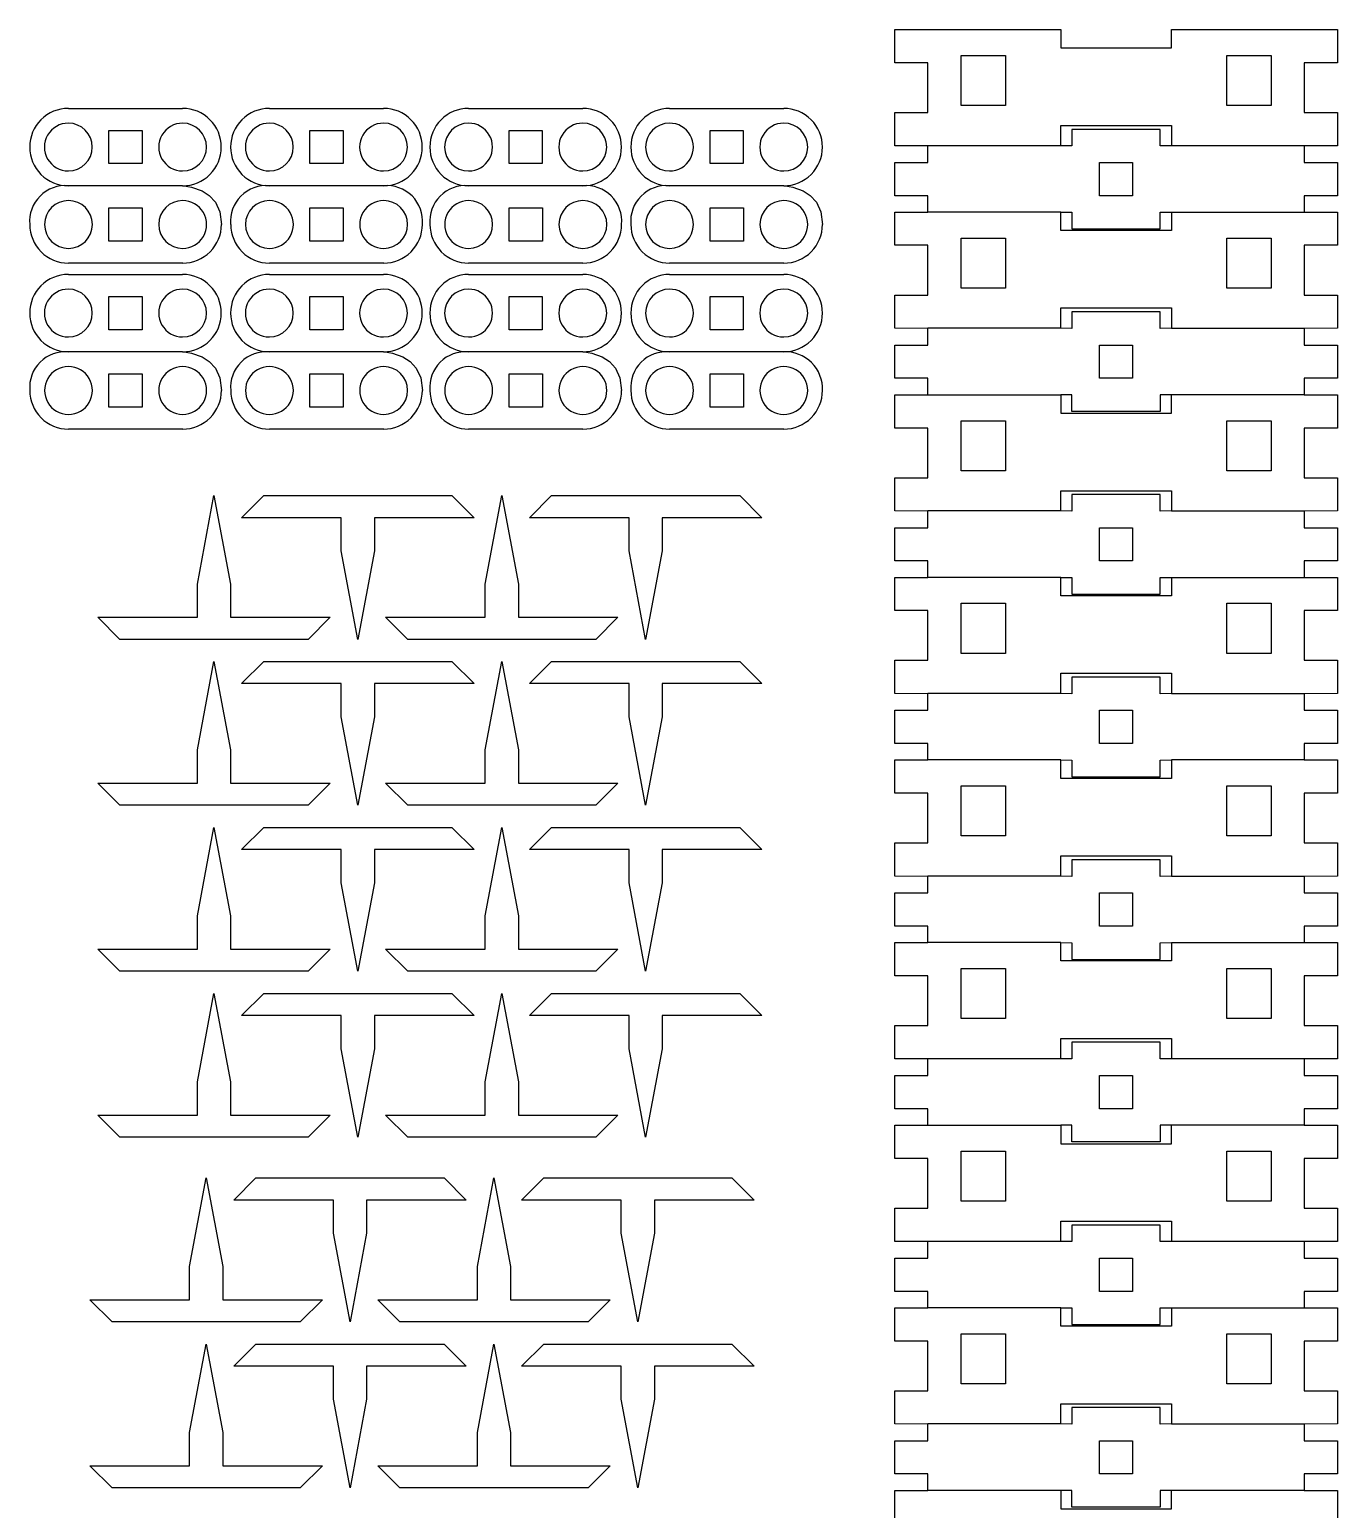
# Model space of a CAD drawing. Header units: millimetres. Extents: x -2305 to 1184, y -190 to 1638.
# Drawn here: x -1852.1 to -1674.9, y 32.1 to 232.6 of the extents above; entities that cross this region are included whole.
import ezdxf

# ---------------------------------------------------------------- set-up
doc = ezdxf.new("R2010")
doc.units = ezdxf.units.MM

msp = doc.modelspace()

# ---------------------------------------------------------------- linework, layer by layer
at = {"color": 7, "linetype": 'Continuous'}
for p, q in [((-1734.91, 228.11), (-1734.91, 232.61)), ((-1734.91, 232.61), (-1730.41, 232.61)), ((-1730.41, 232.61), (-1712.42, 232.61)), ((-1712.42, 232.61), (-1712.42, 230.12)), ((-1697.43, 230.12), (-1697.43, 232.61)), ((-1697.43, 232.61), (-1679.44, 232.61)), ((-1679.44, 232.61), (-1674.94, 232.61)), ((-1674.94, 232.61), (-1674.94, 228.11)), ((-1725.92, 229.1), (-1719.92, 229.1)), ((-1725.92, 222.32), (-1725.92, 229.1)), ((-1719.92, 229.1), (-1719.92, 222.32)), ((-1712.42, 230.12), (-1697.43, 230.12)), ((-1689.93, 229.1), (-1683.93, 229.1)), ((-1689.93, 222.32), (-1689.93, 229.1)), ((-1683.93, 229.1), (-1683.93, 222.32)), ((-1730.41, 228.11), (-1734.91, 228.11)), ((-1730.41, 221.37), (-1730.41, 228.11)), ((-1674.94, 228.11), (-1679.44, 228.11)), ((-1679.44, 228.11), (-1679.44, 221.37)), ((-1846.86, 221.93), (-1831.38, 221.93)), ((-1819.63, 221.93), (-1804.16, 221.93)), ((-1792.64, 221.93), (-1777.17, 221.93)), ((-1765.42, 221.93), (-1749.94, 221.93)), ((-1734.91, 216.87), (-1734.91, 221.37)), ((-1734.91, 221.37), (-1730.41, 221.37)), ((-1719.92, 222.32), (-1725.92, 222.32)), ((-1683.93, 222.32), (-1689.93, 222.32)), ((-1679.44, 221.37), (-1674.94, 221.37)), ((-1674.94, 221.37), (-1674.94, 216.87)), ((-1841.37, 218.94), (-1836.87, 218.94)), ((-1841.37, 214.44), (-1841.37, 218.94)), ((-1836.87, 218.94), (-1836.87, 214.44)), ((-1814.15, 218.94), (-1809.64, 218.94)), ((-1814.15, 214.44), (-1814.15, 218.94)), ((-1809.64, 218.94), (-1809.64, 214.44)), ((-1787.16, 218.94), (-1782.65, 218.94)), ((-1787.16, 214.44), (-1787.16, 218.94)), ((-1782.65, 218.94), (-1782.65, 214.44)), ((-1759.93, 218.94), (-1755.43, 218.94)), ((-1759.93, 214.44), (-1759.93, 218.94)), ((-1755.43, 218.94), (-1755.43, 214.44)), ((-1712.42, 216.87), (-1712.42, 219.62)), ((-1712.42, 219.62), (-1697.43, 219.62)), ((-1698.93, 219.09), (-1710.92, 219.09)), ((-1710.92, 219.09), (-1710.92, 216.84)), ((-1698.93, 216.84), (-1698.93, 219.09)), ((-1697.43, 219.62), (-1697.43, 216.87)), ((-1730.41, 216.84), (-1734.91, 216.87)), ((-1712.42, 216.87), (-1730.41, 216.87)), ((-1730.41, 214.59), (-1730.41, 216.84)), ((-1710.92, 216.84), (-1712.42, 216.87)), ((-1697.43, 216.87), (-1698.93, 216.84)), ((-1679.44, 216.84), (-1697.43, 216.84)), ((-1674.94, 216.87), (-1679.44, 216.84)), ((-1679.44, 216.84), (-1679.44, 214.59)), ((-1836.87, 214.44), (-1841.37, 214.44)), ((-1809.64, 214.44), (-1814.15, 214.44)), ((-1782.65, 214.44), (-1787.16, 214.44)), ((-1755.43, 214.44), (-1759.93, 214.44)), ((-1734.91, 210.09), (-1734.91, 214.59)), ((-1734.91, 214.59), (-1730.41, 214.59)), ((-1707.18, 214.59), (-1702.68, 214.59)), ((-1707.18, 210.09), (-1707.18, 214.59)), ((-1702.68, 214.59), (-1702.68, 210.09)), ((-1679.44, 214.59), (-1674.94, 214.59)), ((-1674.94, 214.59), (-1674.94, 210.09)), ((-1831.38, 211.44), (-1846.86, 211.44)), ((-1804.16, 211.44), (-1819.63, 211.44)), ((-1777.17, 211.44), (-1792.64, 211.44)), ((-1749.94, 211.44), (-1765.42, 211.44)), ((-1730.41, 210.09), (-1734.91, 210.09)), ((-1730.41, 207.87), (-1730.41, 210.09)), ((-1702.68, 210.09), (-1707.18, 210.09)), ((-1674.94, 210.09), (-1679.44, 210.09)), ((-1679.44, 210.09), (-1679.44, 207.87)), ((-1841.36, 208.46), (-1836.85, 208.46)), ((-1841.36, 203.95), (-1841.36, 208.46)), ((-1836.85, 208.46), (-1836.85, 203.95)), ((-1814.13, 208.46), (-1809.63, 208.46)), ((-1814.13, 203.95), (-1814.13, 208.46)), ((-1809.63, 208.46), (-1809.63, 203.95)), ((-1787.14, 208.46), (-1782.64, 208.46)), ((-1787.14, 203.95), (-1787.14, 208.46)), ((-1782.64, 208.46), (-1782.64, 203.95)), ((-1759.92, 208.46), (-1755.41, 208.46)), ((-1759.92, 203.95), (-1759.92, 208.46)), ((-1755.41, 208.46), (-1755.41, 203.95)), ((-1734.91, 203.37), (-1734.91, 207.87)), ((-1734.91, 207.87), (-1730.41, 207.87)), ((-1712.42, 207.87), (-1730.41, 207.87)), ((-1712.42, 205.38), (-1712.42, 207.87)), ((-1712.42, 207.87), (-1710.92, 207.85)), ((-1710.92, 207.85), (-1710.92, 205.6)), ((-1698.93, 207.85), (-1697.43, 207.87)), ((-1698.93, 205.6), (-1698.93, 207.85)), ((-1697.43, 207.87), (-1697.43, 205.38)), ((-1697.43, 207.87), (-1679.44, 207.87)), ((-1679.44, 207.87), (-1674.94, 207.87)), ((-1674.94, 207.87), (-1674.94, 203.37)), ((-1697.43, 205.38), (-1712.42, 205.38)), ((-1710.92, 205.6), (-1698.93, 205.6)), ((-1836.85, 203.95), (-1841.36, 203.95)), ((-1809.63, 203.95), (-1814.13, 203.95)), ((-1782.64, 203.95), (-1787.14, 203.95)), ((-1755.41, 203.95), (-1759.92, 203.95)), ((-1730.41, 203.37), (-1734.91, 203.37)), ((-1730.41, 196.63), (-1730.41, 203.37)), ((-1725.92, 204.36), (-1719.92, 204.36)), ((-1725.92, 197.58), (-1725.92, 204.36)), ((-1719.92, 204.36), (-1719.92, 197.58)), ((-1689.93, 204.36), (-1683.93, 204.36)), ((-1689.93, 197.58), (-1689.93, 204.36)), ((-1683.93, 204.36), (-1683.93, 197.58)), ((-1674.94, 203.37), (-1679.44, 203.37)), ((-1679.44, 203.37), (-1679.44, 196.63)), ((-1831.37, 200.96), (-1846.84, 200.96)), ((-1804.14, 200.96), (-1819.62, 200.96)), ((-1777.15, 200.96), (-1792.63, 200.96)), ((-1749.93, 200.96), (-1765.41, 200.96)), ((-1846.86, 199.43), (-1831.38, 199.43)), ((-1819.63, 199.43), (-1804.16, 199.43)), ((-1792.64, 199.43), (-1777.17, 199.43)), ((-1765.42, 199.43), (-1749.94, 199.43)), ((-1734.91, 192.13), (-1734.91, 196.63)), ((-1734.91, 196.63), (-1730.41, 196.63)), ((-1719.92, 197.58), (-1725.92, 197.58)), ((-1683.93, 197.58), (-1689.93, 197.58)), ((-1679.44, 196.63), (-1674.94, 196.63)), ((-1674.94, 196.63), (-1674.94, 192.13)), ((-1841.37, 196.44), (-1836.87, 196.44)), ((-1841.37, 191.94), (-1841.37, 196.44)), ((-1836.87, 196.44), (-1836.87, 191.94)), ((-1814.15, 196.44), (-1809.64, 196.44)), ((-1814.15, 191.94), (-1814.15, 196.44)), ((-1809.64, 196.44), (-1809.64, 191.94)), ((-1787.16, 196.44), (-1782.65, 196.44)), ((-1787.16, 191.94), (-1787.16, 196.44)), ((-1782.65, 196.44), (-1782.65, 191.94)), ((-1759.93, 196.44), (-1755.43, 196.44)), ((-1759.93, 191.94), (-1759.93, 196.44)), ((-1755.43, 196.44), (-1755.43, 191.94)), ((-1712.42, 192.13), (-1712.42, 194.88)), ((-1712.42, 194.88), (-1697.43, 194.88)), ((-1697.43, 194.88), (-1697.43, 192.13)), ((-1698.93, 194.35), (-1710.92, 194.35)), ((-1710.92, 194.35), (-1710.92, 192.1)), ((-1698.93, 192.1), (-1698.93, 194.35)), ((-1836.87, 191.94), (-1841.37, 191.94)), ((-1809.64, 191.94), (-1814.15, 191.94)), ((-1782.65, 191.94), (-1787.16, 191.94)), ((-1755.43, 191.94), (-1759.93, 191.94)), ((-1730.41, 192.1), (-1734.91, 192.13)), ((-1712.42, 192.13), (-1730.41, 192.13)), ((-1730.41, 189.85), (-1730.41, 192.1)), ((-1710.92, 192.1), (-1712.42, 192.13)), ((-1697.43, 192.13), (-1698.93, 192.1)), ((-1679.44, 192.1), (-1697.43, 192.1)), ((-1674.94, 192.13), (-1679.44, 192.1)), ((-1679.44, 192.1), (-1679.44, 189.85)), ((-1831.38, 188.94), (-1846.86, 188.94)), ((-1804.16, 188.94), (-1819.63, 188.94)), ((-1777.17, 188.94), (-1792.64, 188.94)), ((-1749.94, 188.94), (-1765.42, 188.94)), ((-1734.91, 185.35), (-1734.91, 189.85)), ((-1734.91, 189.85), (-1730.41, 189.85)), ((-1707.18, 189.85), (-1702.68, 189.85)), ((-1707.18, 185.35), (-1707.18, 189.85)), ((-1702.68, 189.85), (-1702.68, 185.35)), ((-1679.44, 189.85), (-1674.94, 189.85)), ((-1674.94, 189.85), (-1674.94, 185.35)), ((-1841.36, 185.96), (-1836.85, 185.96)), ((-1841.36, 181.45), (-1841.36, 185.96)), ((-1836.85, 185.96), (-1836.85, 181.45)), ((-1814.13, 185.96), (-1809.63, 185.96)), ((-1814.13, 181.45), (-1814.13, 185.96)), ((-1809.63, 185.96), (-1809.63, 181.45)), ((-1787.14, 185.96), (-1782.64, 185.96)), ((-1787.14, 181.45), (-1787.14, 185.96)), ((-1782.64, 185.96), (-1782.64, 181.45)), ((-1759.92, 185.96), (-1755.41, 185.96)), ((-1759.92, 181.45), (-1759.92, 185.96)), ((-1755.41, 185.96), (-1755.41, 181.45)), ((-1730.41, 185.35), (-1734.91, 185.35)), ((-1730.41, 183.11), (-1730.41, 185.35)), ((-1702.68, 185.35), (-1707.18, 185.35)), ((-1674.94, 185.35), (-1679.44, 185.35)), ((-1679.44, 185.35), (-1679.44, 183.11)), ((-1734.91, 178.61), (-1734.91, 183.11)), ((-1734.91, 183.11), (-1730.41, 183.11)), ((-1730.41, 183.11), (-1712.42, 183.11)), ((-1710.92, 183.1), (-1712.42, 183.11)), ((-1712.42, 183.11), (-1712.42, 180.61)), ((-1710.92, 180.85), (-1710.92, 183.1)), ((-1697.43, 183.11), (-1698.93, 183.1)), ((-1698.93, 183.1), (-1698.93, 180.85)), ((-1697.43, 180.61), (-1697.43, 183.11)), ((-1679.44, 183.11), (-1697.43, 183.11)), ((-1679.44, 183.11), (-1674.94, 183.11)), ((-1674.94, 183.11), (-1674.94, 178.61)), ((-1836.85, 181.45), (-1841.36, 181.45)), ((-1809.63, 181.45), (-1814.13, 181.45)), ((-1782.64, 181.45), (-1787.14, 181.45)), ((-1755.41, 181.45), (-1759.92, 181.45)), ((-1712.42, 180.61), (-1697.43, 180.61)), ((-1698.93, 180.85), (-1710.92, 180.85)), ((-1730.41, 178.61), (-1734.91, 178.61)), ((-1730.41, 171.87), (-1730.41, 178.61)), ((-1725.92, 179.6), (-1719.92, 179.6)), ((-1725.92, 172.81), (-1725.92, 179.6)), ((-1719.92, 179.6), (-1719.92, 172.81)), ((-1689.93, 179.6), (-1683.93, 179.6)), ((-1689.93, 172.81), (-1689.93, 179.6)), ((-1683.93, 179.6), (-1683.93, 172.81)), ((-1674.94, 178.61), (-1679.44, 178.61)), ((-1679.44, 178.61), (-1679.44, 171.87)), ((-1831.37, 178.46), (-1846.84, 178.46)), ((-1804.14, 178.46), (-1819.62, 178.46)), ((-1777.15, 178.46), (-1792.63, 178.46)), ((-1749.93, 178.46), (-1765.41, 178.46)), ((-1719.92, 172.81), (-1725.92, 172.81)), ((-1683.93, 172.81), (-1689.93, 172.81)), ((-1734.91, 167.37), (-1734.91, 171.87)), ((-1734.91, 171.87), (-1730.41, 171.87)), ((-1679.44, 171.87), (-1674.94, 171.87)), ((-1674.94, 171.87), (-1674.94, 167.37)), ((-1829.38, 157.46), (-1827.13, 169.46)), ((-1827.13, 169.46), (-1824.88, 157.46)), ((-1823.38, 166.46), (-1820.38, 169.46)), ((-1820.38, 169.46), (-1794.89, 169.46)), ((-1794.89, 169.46), (-1791.89, 166.46)), ((-1790.39, 157.46), (-1788.14, 169.46)), ((-1788.14, 169.46), (-1785.89, 157.46)), ((-1784.39, 166.46), (-1781.39, 169.46)), ((-1781.39, 169.46), (-1755.9, 169.46)), ((-1755.9, 169.46), (-1752.91, 166.46)), ((-1712.42, 167.37), (-1712.42, 170.12)), ((-1712.42, 170.12), (-1697.43, 170.12)), ((-1698.93, 169.59), (-1710.92, 169.59)), ((-1710.92, 169.59), (-1710.92, 167.34)), ((-1698.93, 167.34), (-1698.93, 169.59)), ((-1697.43, 170.12), (-1697.43, 167.37)), ((-1809.88, 166.46), (-1823.38, 166.46)), ((-1809.88, 161.96), (-1809.88, 166.46)), ((-1791.89, 166.46), (-1805.38, 166.46)), ((-1805.38, 166.46), (-1805.38, 161.96)), ((-1770.9, 166.46), (-1784.39, 166.46)), ((-1770.9, 161.96), (-1770.9, 166.46)), ((-1752.91, 166.46), (-1766.4, 166.46)), ((-1766.4, 166.46), (-1766.4, 161.96)), ((-1730.41, 167.34), (-1734.91, 167.37)), ((-1712.42, 167.37), (-1730.41, 167.37)), ((-1730.41, 165.09), (-1730.41, 167.34)), ((-1710.92, 167.34), (-1712.42, 167.37)), ((-1697.43, 167.37), (-1698.93, 167.34)), ((-1679.44, 167.34), (-1697.43, 167.34)), ((-1674.94, 167.37), (-1679.44, 167.34)), ((-1679.44, 167.34), (-1679.44, 165.09)), ((-1734.91, 160.59), (-1734.91, 165.09)), ((-1734.91, 165.09), (-1730.41, 165.09)), ((-1707.18, 165.09), (-1702.68, 165.09)), ((-1707.18, 160.59), (-1707.18, 165.09)), ((-1702.68, 165.09), (-1702.68, 160.59)), ((-1679.44, 165.09), (-1674.94, 165.09)), ((-1674.94, 165.09), (-1674.94, 160.59)), ((-1807.63, 149.97), (-1809.88, 161.96)), ((-1805.38, 161.96), (-1807.63, 149.97)), ((-1768.65, 149.97), (-1770.9, 161.96)), ((-1766.4, 161.96), (-1768.65, 149.97)), ((-1730.41, 160.59), (-1734.91, 160.59)), ((-1730.41, 158.37), (-1730.41, 160.59)), ((-1702.68, 160.59), (-1707.18, 160.59)), ((-1674.94, 160.59), (-1679.44, 160.59)), ((-1679.44, 160.59), (-1679.44, 158.37)), ((-1829.38, 152.97), (-1829.38, 157.46)), ((-1824.88, 157.46), (-1824.88, 152.97)), ((-1790.39, 152.97), (-1790.39, 157.46)), ((-1785.89, 157.46), (-1785.89, 152.97)), ((-1734.91, 153.87), (-1734.91, 158.37)), ((-1734.91, 158.37), (-1730.41, 158.37)), ((-1712.42, 158.37), (-1730.41, 158.37)), ((-1712.42, 155.88), (-1712.42, 158.37)), ((-1712.42, 158.37), (-1710.92, 158.34)), ((-1710.92, 158.34), (-1710.92, 156.1)), ((-1698.93, 158.34), (-1697.43, 158.37)), ((-1698.93, 156.1), (-1698.93, 158.34)), ((-1697.43, 158.37), (-1697.43, 155.88)), ((-1697.43, 158.37), (-1679.44, 158.37)), ((-1679.44, 158.37), (-1674.94, 158.37)), ((-1674.94, 158.37), (-1674.94, 153.87)), ((-1725.92, 154.86), (-1719.92, 154.86)), ((-1725.92, 148.07), (-1725.92, 154.86)), ((-1719.92, 154.86), (-1719.92, 148.07)), ((-1697.43, 155.88), (-1712.42, 155.88)), ((-1710.92, 156.1), (-1698.93, 156.1)), ((-1689.93, 154.86), (-1683.93, 154.86)), ((-1689.93, 148.07), (-1689.93, 154.86)), ((-1683.93, 154.86), (-1683.93, 148.07)), ((-1839.87, 149.97), (-1842.87, 152.97)), ((-1842.87, 152.97), (-1829.38, 152.97)), ((-1824.88, 152.97), (-1811.38, 152.97)), ((-1811.38, 152.97), (-1814.38, 149.97)), ((-1800.89, 149.97), (-1803.89, 152.97)), ((-1803.89, 152.97), (-1790.39, 152.97)), ((-1785.89, 152.97), (-1772.4, 152.97)), ((-1772.4, 152.97), (-1775.4, 149.97)), ((-1730.41, 153.87), (-1734.91, 153.87)), ((-1730.41, 147.13), (-1730.41, 153.87)), ((-1674.94, 153.87), (-1679.44, 153.87)), ((-1679.44, 153.87), (-1679.44, 147.13)), ((-1814.38, 149.97), (-1839.87, 149.97)), ((-1775.4, 149.97), (-1800.89, 149.97)), ((-1829.38, 134.98), (-1827.13, 146.97)), ((-1827.13, 146.97), (-1824.88, 134.98)), ((-1823.38, 143.97), (-1820.38, 146.97)), ((-1820.38, 146.97), (-1794.89, 146.97)), ((-1794.89, 146.97), (-1791.89, 143.97)), ((-1790.39, 134.98), (-1788.14, 146.97)), ((-1788.14, 146.97), (-1785.89, 134.98)), ((-1784.39, 143.97), (-1781.39, 146.97)), ((-1781.39, 146.97), (-1755.9, 146.97)), ((-1755.9, 146.97), (-1752.91, 143.97)), ((-1734.91, 142.63), (-1734.91, 147.13)), ((-1734.91, 147.13), (-1730.41, 147.13)), ((-1719.92, 148.07), (-1725.92, 148.07)), ((-1683.93, 148.07), (-1689.93, 148.07)), ((-1679.44, 147.13), (-1674.94, 147.13)), ((-1674.94, 147.13), (-1674.94, 142.63)), ((-1712.42, 142.63), (-1712.42, 145.38)), ((-1712.42, 145.38), (-1697.43, 145.38)), ((-1698.93, 144.85), (-1710.92, 144.85)), ((-1710.92, 144.85), (-1710.92, 142.6)), ((-1698.93, 142.6), (-1698.93, 144.85)), ((-1697.43, 145.38), (-1697.43, 142.63)), ((-1809.88, 143.97), (-1823.38, 143.97)), ((-1809.88, 139.48), (-1809.88, 143.97)), ((-1791.89, 143.97), (-1805.38, 143.97)), ((-1805.38, 143.97), (-1805.38, 139.48)), ((-1770.9, 143.97), (-1784.39, 143.97)), ((-1770.9, 139.48), (-1770.9, 143.97)), ((-1752.91, 143.97), (-1766.4, 143.97)), ((-1766.4, 143.97), (-1766.4, 139.48)), ((-1730.41, 142.6), (-1734.91, 142.63)), ((-1712.42, 142.63), (-1730.41, 142.63)), ((-1730.41, 140.35), (-1730.41, 142.6)), ((-1710.92, 142.6), (-1712.42, 142.63)), ((-1697.43, 142.63), (-1698.93, 142.6)), ((-1679.44, 142.6), (-1697.43, 142.6)), ((-1674.94, 142.63), (-1679.44, 142.6)), ((-1679.44, 142.6), (-1679.44, 140.35)), ((-1807.63, 127.48), (-1809.88, 139.48)), ((-1805.38, 139.48), (-1807.63, 127.48)), ((-1768.65, 127.48), (-1770.9, 139.48)), ((-1766.4, 139.48), (-1768.65, 127.48)), ((-1734.91, 135.85), (-1734.91, 140.35)), ((-1734.91, 140.35), (-1730.41, 140.35)), ((-1707.18, 140.35), (-1702.68, 140.35)), ((-1707.18, 135.85), (-1707.18, 140.35)), ((-1702.68, 140.35), (-1702.68, 135.85)), ((-1679.44, 140.35), (-1674.94, 140.35)), ((-1674.94, 140.35), (-1674.94, 135.85)), ((-1829.38, 130.48), (-1829.38, 134.98)), ((-1824.88, 134.98), (-1824.88, 130.48)), ((-1790.39, 130.48), (-1790.39, 134.98)), ((-1785.89, 134.98), (-1785.89, 130.48)), ((-1730.41, 135.85), (-1734.91, 135.85)), ((-1730.41, 133.62), (-1730.41, 135.85)), ((-1702.68, 135.85), (-1707.18, 135.85)), ((-1674.94, 135.85), (-1679.44, 135.85)), ((-1679.44, 135.85), (-1679.44, 133.62)), ((-1734.91, 129.12), (-1734.91, 133.62)), ((-1734.91, 133.62), (-1730.41, 133.62)), ((-1712.42, 133.62), (-1730.41, 133.62)), ((-1712.42, 131.13), (-1712.42, 133.62)), ((-1712.42, 133.62), (-1710.92, 133.6)), ((-1710.92, 133.6), (-1710.92, 131.35)), ((-1698.93, 133.6), (-1697.43, 133.62)), ((-1698.93, 131.35), (-1698.93, 133.6)), ((-1697.43, 133.62), (-1697.43, 131.13)), ((-1679.44, 133.62), (-1697.43, 133.62)), ((-1679.44, 133.62), (-1674.94, 133.62)), ((-1674.94, 133.62), (-1674.94, 129.12)), ((-1839.87, 127.48), (-1842.87, 130.48)), ((-1842.87, 130.48), (-1829.38, 130.48)), ((-1824.88, 130.48), (-1811.38, 130.48)), ((-1811.38, 130.48), (-1814.38, 127.48)), ((-1800.89, 127.48), (-1803.89, 130.48)), ((-1803.89, 130.48), (-1790.39, 130.48)), ((-1785.89, 130.48), (-1772.4, 130.48)), ((-1772.4, 130.48), (-1775.4, 127.48)), ((-1697.43, 131.13), (-1712.42, 131.13)), ((-1710.92, 131.35), (-1698.93, 131.35)), ((-1730.41, 129.12), (-1734.91, 129.12)), ((-1730.41, 122.38), (-1730.41, 129.12)), ((-1725.92, 130.11), (-1719.92, 130.11)), ((-1725.92, 123.33), (-1725.92, 130.11)), ((-1719.92, 130.11), (-1719.92, 123.33)), ((-1689.93, 130.11), (-1683.93, 130.11)), ((-1689.93, 123.33), (-1689.93, 130.11)), ((-1683.93, 130.11), (-1683.93, 123.33)), ((-1674.94, 129.12), (-1679.44, 129.12)), ((-1679.44, 129.12), (-1679.44, 122.38)), ((-1814.38, 127.48), (-1839.87, 127.48)), ((-1775.4, 127.48), (-1800.89, 127.48)), ((-1829.38, 112.48), (-1827.13, 124.48)), ((-1827.13, 124.48), (-1824.88, 112.48)), ((-1823.38, 121.48), (-1820.38, 124.48)), ((-1820.38, 124.48), (-1794.89, 124.48)), ((-1794.89, 124.48), (-1791.89, 121.48)), ((-1790.39, 112.48), (-1788.14, 124.48)), ((-1788.14, 124.48), (-1785.89, 112.48)), ((-1784.39, 121.48), (-1781.39, 124.48)), ((-1781.39, 124.48), (-1755.9, 124.48)), ((-1755.9, 124.48), (-1752.91, 121.48)), ((-1734.91, 117.88), (-1734.91, 122.38)), ((-1734.91, 122.38), (-1730.41, 122.38)), ((-1719.92, 123.33), (-1725.92, 123.33)), ((-1683.93, 123.33), (-1689.93, 123.33)), ((-1679.44, 122.38), (-1674.94, 122.38)), ((-1674.94, 122.38), (-1674.94, 117.88)), ((-1809.88, 121.48), (-1823.38, 121.48)), ((-1809.88, 116.98), (-1809.88, 121.48)), ((-1791.89, 121.48), (-1805.38, 121.48)), ((-1805.38, 121.48), (-1805.38, 116.98)), ((-1770.9, 121.48), (-1784.39, 121.48)), ((-1770.9, 116.98), (-1770.9, 121.48)), ((-1752.91, 121.48), (-1766.4, 121.48)), ((-1766.4, 121.48), (-1766.4, 116.98)), ((-1712.42, 117.88), (-1712.42, 120.63)), ((-1712.42, 120.63), (-1697.43, 120.63)), ((-1697.43, 120.63), (-1697.43, 117.88)), ((-1698.93, 120.1), (-1710.92, 120.1)), ((-1710.92, 120.1), (-1710.92, 117.85)), ((-1698.93, 117.85), (-1698.93, 120.1)), ((-1807.63, 104.99), (-1809.88, 116.98)), ((-1805.38, 116.98), (-1807.63, 104.99)), ((-1768.65, 104.99), (-1770.9, 116.98)), ((-1766.4, 116.98), (-1768.65, 104.99)), ((-1730.41, 117.85), (-1734.91, 117.88)), ((-1712.42, 117.88), (-1730.41, 117.88)), ((-1730.41, 115.6), (-1730.41, 117.85)), ((-1710.92, 117.85), (-1712.42, 117.88)), ((-1697.43, 117.88), (-1698.93, 117.85)), ((-1679.44, 117.85), (-1697.43, 117.85)), ((-1674.94, 117.88), (-1679.44, 117.85)), ((-1679.44, 117.85), (-1679.44, 115.6)), ((-1734.91, 111.1), (-1734.91, 115.6)), ((-1734.91, 115.6), (-1730.41, 115.6)), ((-1707.18, 115.6), (-1702.68, 115.6)), ((-1707.18, 111.1), (-1707.18, 115.6)), ((-1702.68, 115.6), (-1702.68, 111.1)), ((-1679.44, 115.6), (-1674.94, 115.6)), ((-1674.94, 115.6), (-1674.94, 111.1)), ((-1829.38, 107.98), (-1829.38, 112.48)), ((-1824.88, 112.48), (-1824.88, 107.98)), ((-1790.39, 107.98), (-1790.39, 112.48)), ((-1785.89, 112.48), (-1785.89, 107.98)), ((-1730.41, 111.1), (-1734.91, 111.1)), ((-1730.41, 108.87), (-1730.41, 111.1)), ((-1702.68, 111.1), (-1707.18, 111.1)), ((-1674.94, 111.1), (-1679.44, 111.1)), ((-1679.44, 111.1), (-1679.44, 108.87)), ((-1734.91, 104.37), (-1734.91, 108.87)), ((-1734.91, 108.87), (-1730.41, 108.87)), ((-1712.42, 108.87), (-1730.41, 108.87)), ((-1712.42, 106.38), (-1712.42, 108.87)), ((-1712.42, 108.87), (-1710.92, 108.85)), ((-1710.92, 108.85), (-1710.92, 106.6)), ((-1698.93, 108.85), (-1697.43, 108.87)), ((-1698.93, 106.6), (-1698.93, 108.85)), ((-1697.43, 108.87), (-1697.43, 106.38)), ((-1697.43, 108.87), (-1679.44, 108.87)), ((-1679.44, 108.87), (-1674.94, 108.87)), ((-1674.94, 108.87), (-1674.94, 104.37)), ((-1839.87, 104.99), (-1842.87, 107.98)), ((-1842.87, 107.98), (-1829.38, 107.98)), ((-1824.88, 107.98), (-1811.38, 107.98)), ((-1811.38, 107.98), (-1814.38, 104.99)), ((-1800.89, 104.99), (-1803.89, 107.98)), ((-1803.89, 107.98), (-1790.39, 107.98)), ((-1785.89, 107.98), (-1772.4, 107.98)), ((-1772.4, 107.98), (-1775.4, 104.99)), ((-1697.43, 106.38), (-1712.42, 106.38)), ((-1710.92, 106.6), (-1698.93, 106.6)), ((-1814.38, 104.99), (-1839.87, 104.99)), ((-1775.4, 104.99), (-1800.89, 104.99)), ((-1730.41, 104.37), (-1734.91, 104.37)), ((-1730.41, 97.63), (-1730.41, 104.37)), ((-1725.92, 105.36), (-1719.92, 105.36)), ((-1725.92, 98.58), (-1725.92, 105.36)), ((-1719.92, 105.36), (-1719.92, 98.58)), ((-1689.93, 105.36), (-1683.93, 105.36)), ((-1689.93, 98.58), (-1689.93, 105.36)), ((-1683.93, 105.36), (-1683.93, 98.58)), ((-1674.94, 104.37), (-1679.44, 104.37)), ((-1679.44, 104.37), (-1679.44, 97.63)), ((-1829.38, 89.99), (-1827.13, 101.99)), ((-1827.13, 101.99), (-1824.88, 89.99)), ((-1823.38, 98.99), (-1820.38, 101.99)), ((-1820.38, 101.99), (-1794.89, 101.99)), ((-1794.89, 101.99), (-1791.89, 98.99)), ((-1790.39, 89.99), (-1788.14, 101.99)), ((-1788.14, 101.99), (-1785.89, 89.99)), ((-1784.39, 98.99), (-1781.39, 101.99)), ((-1781.39, 101.99), (-1755.9, 101.99)), ((-1755.9, 101.99), (-1752.91, 98.99)), ((-1809.88, 98.99), (-1823.38, 98.99)), ((-1809.88, 94.49), (-1809.88, 98.99)), ((-1791.89, 98.99), (-1805.38, 98.99)), ((-1805.38, 98.99), (-1805.38, 94.49)), ((-1770.9, 98.99), (-1784.39, 98.99)), ((-1770.9, 94.49), (-1770.9, 98.99)), ((-1752.91, 98.99), (-1766.4, 98.99)), ((-1766.4, 98.99), (-1766.4, 94.49)), ((-1719.92, 98.58), (-1725.92, 98.58)), ((-1683.93, 98.58), (-1689.93, 98.58)), ((-1734.91, 93.14), (-1734.91, 97.63)), ((-1734.91, 97.63), (-1730.41, 97.63)), ((-1679.44, 97.63), (-1674.94, 97.63)), ((-1674.94, 97.63), (-1674.94, 93.14)), ((-1807.63, 82.5), (-1809.88, 94.49)), ((-1805.38, 94.49), (-1807.63, 82.5)), ((-1768.65, 82.5), (-1770.9, 94.49)), ((-1766.4, 94.49), (-1768.65, 82.5)), ((-1712.42, 93.14), (-1712.42, 95.89)), ((-1712.42, 95.89), (-1697.43, 95.89)), ((-1698.93, 95.36), (-1710.92, 95.36)), ((-1710.92, 95.36), (-1710.92, 93.11)), ((-1698.93, 93.11), (-1698.93, 95.36)), ((-1697.43, 95.89), (-1697.43, 93.14)), ((-1730.41, 93.11), (-1734.91, 93.14)), ((-1712.42, 93.14), (-1730.41, 93.14)), ((-1730.41, 90.86), (-1730.41, 93.11)), ((-1710.92, 93.11), (-1712.42, 93.14)), ((-1697.43, 93.14), (-1698.93, 93.11)), ((-1679.44, 93.11), (-1697.43, 93.11)), ((-1674.94, 93.14), (-1679.44, 93.11)), ((-1679.44, 93.11), (-1679.44, 90.86)), ((-1734.91, 86.36), (-1734.91, 90.86)), ((-1734.91, 90.86), (-1730.41, 90.86)), ((-1707.18, 90.86), (-1702.68, 90.86)), ((-1707.18, 86.36), (-1707.18, 90.86)), ((-1702.68, 90.86), (-1702.68, 86.36)), ((-1679.44, 90.86), (-1674.94, 90.86)), ((-1674.94, 90.86), (-1674.94, 86.36)), ((-1829.38, 85.49), (-1829.38, 89.99)), ((-1824.88, 89.99), (-1824.88, 85.49)), ((-1790.39, 85.49), (-1790.39, 89.99)), ((-1785.89, 89.99), (-1785.89, 85.49)), ((-1730.41, 86.36), (-1734.91, 86.36)), ((-1730.41, 84.11), (-1730.41, 86.36)), ((-1702.68, 86.36), (-1707.18, 86.36)), ((-1674.94, 86.36), (-1679.44, 86.36)), ((-1679.44, 86.36), (-1679.44, 84.11)), ((-1839.87, 82.5), (-1842.87, 85.49)), ((-1842.87, 85.49), (-1829.38, 85.49)), ((-1824.88, 85.49), (-1811.38, 85.49)), ((-1811.38, 85.49), (-1814.38, 82.5)), ((-1800.89, 82.5), (-1803.89, 85.49)), ((-1803.89, 85.49), (-1790.39, 85.49)), ((-1785.89, 85.49), (-1772.4, 85.49)), ((-1772.4, 85.49), (-1775.4, 82.5)), ((-1814.38, 82.5), (-1839.87, 82.5)), ((-1775.4, 82.5), (-1800.89, 82.5)), ((-1734.91, 79.62), (-1734.91, 84.11)), ((-1734.91, 84.11), (-1730.41, 84.11)), ((-1730.41, 84.11), (-1712.42, 84.11)), ((-1710.92, 84.11), (-1712.42, 84.11)), ((-1712.42, 84.11), (-1712.42, 81.62)), ((-1710.92, 81.86), (-1710.92, 84.11)), ((-1698.93, 84.11), (-1698.93, 81.86)), ((-1697.43, 84.11), (-1698.93, 84.11)), ((-1697.43, 81.62), (-1697.43, 84.11)), ((-1679.44, 84.11), (-1697.43, 84.11)), ((-1679.44, 84.11), (-1674.94, 84.11)), ((-1674.94, 84.11), (-1674.94, 79.62)), ((-1725.92, 80.6), (-1719.92, 80.6)), ((-1725.92, 73.82), (-1725.92, 80.6)), ((-1719.92, 80.6), (-1719.92, 73.82)), ((-1712.42, 81.62), (-1697.43, 81.62)), ((-1698.93, 81.86), (-1710.92, 81.86)), ((-1689.93, 80.6), (-1683.93, 80.6)), ((-1689.93, 73.82), (-1689.93, 80.6)), ((-1683.93, 80.6), (-1683.93, 73.82)), ((-1730.41, 79.62), (-1734.91, 79.62)), ((-1730.41, 72.87), (-1730.41, 79.62)), ((-1674.94, 79.62), (-1679.44, 79.62)), ((-1679.44, 79.62), (-1679.44, 72.87)), ((-1830.44, 64.97), (-1828.19, 76.97)), ((-1828.19, 76.97), (-1825.94, 64.97)), ((-1824.44, 73.97), (-1821.44, 76.97)), ((-1821.44, 76.97), (-1795.95, 76.97)), ((-1795.95, 76.97), (-1792.95, 73.97)), ((-1791.45, 64.97), (-1789.21, 76.97)), ((-1789.21, 76.97), (-1786.95, 64.97)), ((-1785.45, 73.97), (-1782.45, 76.97)), ((-1782.45, 76.97), (-1756.97, 76.97)), ((-1756.97, 76.97), (-1753.97, 73.97)), ((-1810.94, 73.97), (-1824.44, 73.97)), ((-1810.94, 69.47), (-1810.94, 73.97)), ((-1792.95, 73.97), (-1806.45, 73.97)), ((-1806.45, 73.97), (-1806.45, 69.47)), ((-1771.96, 73.97), (-1785.45, 73.97)), ((-1771.96, 69.47), (-1771.96, 73.97)), ((-1753.97, 73.97), (-1767.46, 73.97)), ((-1767.46, 73.97), (-1767.46, 69.47)), ((-1734.91, 68.38), (-1734.91, 72.87)), ((-1734.91, 72.87), (-1730.41, 72.87)), ((-1719.92, 73.82), (-1725.92, 73.82)), ((-1683.93, 73.82), (-1689.93, 73.82)), ((-1679.44, 72.87), (-1674.94, 72.87)), ((-1674.94, 72.87), (-1674.94, 68.38)), ((-1712.42, 68.38), (-1712.42, 71.13)), ((-1712.42, 71.13), (-1697.43, 71.13)), ((-1698.93, 70.59), (-1710.92, 70.59)), ((-1710.92, 70.59), (-1710.92, 68.34)), ((-1698.93, 68.34), (-1698.93, 70.59)), ((-1697.43, 71.13), (-1697.43, 68.38)), ((-1808.69, 57.47), (-1810.94, 69.47)), ((-1806.45, 69.47), (-1808.69, 57.47)), ((-1769.71, 57.47), (-1771.96, 69.47)), ((-1767.46, 69.47), (-1769.71, 57.47)), ((-1730.41, 68.34), (-1734.91, 68.38)), ((-1712.42, 68.38), (-1730.41, 68.38)), ((-1730.41, 66.1), (-1730.41, 68.34)), ((-1710.92, 68.34), (-1712.42, 68.38)), ((-1697.43, 68.38), (-1698.93, 68.34)), ((-1679.44, 68.34), (-1697.43, 68.34)), ((-1674.94, 68.38), (-1679.44, 68.34)), ((-1679.44, 68.34), (-1679.44, 66.1)), ((-1830.44, 60.47), (-1830.44, 64.97)), ((-1825.94, 64.97), (-1825.94, 60.47)), ((-1791.45, 60.47), (-1791.45, 64.97)), ((-1786.95, 64.97), (-1786.95, 60.47)), ((-1734.91, 61.6), (-1734.91, 66.1)), ((-1734.91, 66.1), (-1730.41, 66.1)), ((-1707.18, 66.1), (-1702.68, 66.1)), ((-1707.18, 61.6), (-1707.18, 66.1)), ((-1702.68, 66.1), (-1702.68, 61.6)), ((-1679.44, 66.1), (-1674.94, 66.1)), ((-1674.94, 66.1), (-1674.94, 61.6)), ((-1840.93, 57.47), (-1843.93, 60.47)), ((-1843.93, 60.47), (-1830.44, 60.47)), ((-1825.94, 60.47), (-1812.44, 60.47)), ((-1812.44, 60.47), (-1815.44, 57.47)), ((-1801.95, 57.47), (-1804.95, 60.47)), ((-1804.95, 60.47), (-1791.45, 60.47)), ((-1786.95, 60.47), (-1773.46, 60.47)), ((-1773.46, 60.47), (-1776.46, 57.47)), ((-1730.41, 61.6), (-1734.91, 61.6)), ((-1730.41, 59.37), (-1730.41, 61.6)), ((-1702.68, 61.6), (-1707.18, 61.6)), ((-1674.94, 61.6), (-1679.44, 61.6)), ((-1679.44, 61.6), (-1679.44, 59.37)), ((-1734.91, 54.87), (-1734.91, 59.37)), ((-1734.91, 59.37), (-1730.41, 59.37)), ((-1712.42, 59.37), (-1730.41, 59.37)), ((-1712.42, 56.88), (-1712.42, 59.37)), ((-1712.42, 59.37), (-1710.92, 59.35)), ((-1710.92, 59.35), (-1710.92, 57.1)), ((-1698.93, 59.35), (-1697.43, 59.37)), ((-1698.93, 57.1), (-1698.93, 59.35)), ((-1697.43, 59.37), (-1697.43, 56.88)), ((-1697.43, 59.37), (-1679.44, 59.37)), ((-1679.44, 59.37), (-1674.94, 59.37)), ((-1674.94, 59.37), (-1674.94, 54.87)), ((-1815.44, 57.47), (-1840.93, 57.47)), ((-1776.46, 57.47), (-1801.95, 57.47)), ((-1697.43, 56.88), (-1712.42, 56.88)), ((-1710.92, 57.1), (-1698.93, 57.1)), ((-1830.44, 42.48), (-1828.19, 54.47)), ((-1828.19, 54.47), (-1825.94, 42.48)), ((-1824.44, 51.48), (-1821.44, 54.47)), ((-1821.44, 54.47), (-1795.95, 54.47)), ((-1795.95, 54.47), (-1792.95, 51.48)), ((-1791.45, 42.48), (-1789.21, 54.47)), ((-1789.21, 54.47), (-1786.95, 42.48)), ((-1785.45, 51.48), (-1782.45, 54.47)), ((-1782.45, 54.47), (-1756.97, 54.47)), ((-1756.97, 54.47), (-1753.97, 51.48)), ((-1730.41, 54.87), (-1734.91, 54.87)), ((-1730.41, 48.13), (-1730.41, 54.87)), ((-1725.92, 55.86), (-1719.92, 55.86)), ((-1725.92, 49.08), (-1725.92, 55.86)), ((-1719.92, 55.86), (-1719.92, 49.08)), ((-1689.93, 55.86), (-1683.93, 55.86)), ((-1689.93, 49.08), (-1689.93, 55.86)), ((-1683.93, 55.86), (-1683.93, 49.08)), ((-1674.94, 54.87), (-1679.44, 54.87)), ((-1679.44, 54.87), (-1679.44, 48.13)), ((-1810.94, 51.48), (-1824.44, 51.48)), ((-1810.94, 46.98), (-1810.94, 51.48)), ((-1792.95, 51.48), (-1806.45, 51.48)), ((-1806.45, 51.48), (-1806.45, 46.98)), ((-1771.96, 51.48), (-1785.45, 51.48)), ((-1771.96, 46.98), (-1771.96, 51.48)), ((-1753.97, 51.48), (-1767.46, 51.48)), ((-1767.46, 51.48), (-1767.46, 46.98)), ((-1719.92, 49.08), (-1725.92, 49.08)), ((-1683.93, 49.08), (-1689.93, 49.08)), ((-1808.69, 34.99), (-1810.94, 46.98)), ((-1806.45, 46.98), (-1808.69, 34.99)), ((-1769.71, 34.99), (-1771.96, 46.98)), ((-1767.46, 46.98), (-1769.71, 34.99)), ((-1734.91, 43.63), (-1734.91, 48.13)), ((-1734.91, 48.13), (-1730.41, 48.13)), ((-1712.42, 43.63), (-1712.42, 46.38)), ((-1712.42, 46.38), (-1697.43, 46.38)), ((-1697.43, 46.38), (-1697.43, 43.63)), ((-1679.44, 48.13), (-1674.94, 48.13)), ((-1674.94, 48.13), (-1674.94, 43.63)), ((-1698.93, 45.85), (-1710.92, 45.85)), ((-1710.92, 45.85), (-1710.92, 43.6)), ((-1698.93, 43.6), (-1698.93, 45.85)), ((-1830.44, 37.98), (-1830.44, 42.48)), ((-1825.94, 42.48), (-1825.94, 37.98)), ((-1791.45, 37.98), (-1791.45, 42.48)), ((-1786.95, 42.48), (-1786.95, 37.98)), ((-1730.41, 43.6), (-1734.91, 43.63)), ((-1712.42, 43.63), (-1730.41, 43.63)), ((-1730.41, 41.36), (-1730.41, 43.6)), ((-1710.92, 43.6), (-1712.42, 43.63)), ((-1697.43, 43.63), (-1698.93, 43.6)), ((-1679.44, 43.6), (-1697.43, 43.6)), ((-1674.94, 43.63), (-1679.44, 43.6)), ((-1679.44, 43.6), (-1679.44, 41.36)), ((-1734.91, 36.86), (-1734.91, 41.36)), ((-1734.91, 41.36), (-1730.41, 41.36)), ((-1707.18, 41.36), (-1702.68, 41.36)), ((-1707.18, 36.86), (-1707.18, 41.36)), ((-1702.68, 41.36), (-1702.68, 36.86)), ((-1679.44, 41.36), (-1674.94, 41.36)), ((-1674.94, 41.36), (-1674.94, 36.86)), ((-1840.93, 34.99), (-1843.93, 37.98)), ((-1843.93, 37.98), (-1830.44, 37.98)), ((-1825.94, 37.98), (-1812.44, 37.98)), ((-1812.44, 37.98), (-1815.44, 34.99)), ((-1801.95, 34.99), (-1804.95, 37.98)), ((-1804.95, 37.98), (-1791.45, 37.98)), ((-1786.95, 37.98), (-1773.46, 37.98)), ((-1773.46, 37.98), (-1776.46, 34.99)), ((-1730.41, 36.86), (-1734.91, 36.86)), ((-1730.41, 34.61), (-1730.41, 36.86)), ((-1702.68, 36.86), (-1707.18, 36.86)), ((-1674.94, 36.86), (-1679.44, 36.86)), ((-1679.44, 36.86), (-1679.44, 34.61)), ((-1815.44, 34.99), (-1840.93, 34.99)), ((-1776.46, 34.99), (-1801.95, 34.99)), ((-1734.91, 30.11), (-1734.91, 34.61)), ((-1734.91, 34.61), (-1730.41, 34.61)), ((-1712.42, 34.61), (-1730.41, 34.61)), ((-1712.42, 34.61), (-1712.42, 32.12)), ((-1710.92, 34.61), (-1712.42, 34.61)), ((-1710.92, 32.36), (-1710.92, 34.61)), ((-1697.43, 34.61), (-1698.93, 34.61)), ((-1698.93, 34.61), (-1698.93, 32.36)), ((-1697.43, 32.12), (-1697.43, 34.61)), ((-1679.44, 34.61), (-1697.43, 34.61)), ((-1679.44, 34.61), (-1674.94, 34.61)), ((-1674.94, 34.61), (-1674.94, 30.11)), ((-1712.42, 32.12), (-1697.43, 32.12)), ((-1698.93, 32.36), (-1710.92, 32.36))]:
    msp.add_line(p, q, dxfattribs=at)
at = {"color": 7, "linetype": 'Continuous', "flags": 128}
for points in [[(-1831.38, 211.44), (-1831.38, 211.44), (-1831.38, 211.44), (-1831.38, 211.44), (-1831.38, 211.44), (-1831.38, 211.44), (-1831.36, 211.44), (-1831.15, 211.43), (-1830.16, 211.27), (-1828.75, 210.76), (-1827.79, 210.13), (-1826.94, 209.2), (-1826.35, 207.91), (-1826.12, 206.2)], [(-1749.94, 211.44), (-1749.94, 211.44), (-1749.94, 211.44), (-1749.94, 211.44), (-1749.94, 211.44), (-1749.94, 211.44), (-1749.93, 211.44), (-1749.72, 211.43), (-1748.72, 211.27), (-1747.31, 210.76), (-1746.35, 210.13), (-1745.51, 209.2), (-1744.91, 207.91), (-1744.68, 206.2)], [(-1831.38, 188.94), (-1831.38, 188.94), (-1831.38, 188.94), (-1831.38, 188.94), (-1831.38, 188.94), (-1831.38, 188.94), (-1831.36, 188.94), (-1831.15, 188.93), (-1830.16, 188.77), (-1828.75, 188.26), (-1827.79, 187.63), (-1826.94, 186.7), (-1826.35, 185.41), (-1826.12, 183.7)], [(-1804.16, 188.94), (-1804.16, 188.94), (-1804.16, 188.94), (-1804.16, 188.94), (-1804.16, 188.94), (-1804.15, 188.94), (-1804.14, 188.94), (-1803.93, 188.93), (-1802.94, 188.77), (-1801.53, 188.26), (-1800.56, 187.63), (-1799.72, 186.7), (-1799.12, 185.41), (-1798.9, 183.7)], [(-1777.17, 188.94), (-1777.17, 188.94), (-1777.17, 188.94), (-1777.17, 188.94), (-1777.17, 188.94), (-1777.16, 188.94), (-1777.15, 188.94), (-1776.94, 188.93), (-1775.95, 188.77), (-1774.54, 188.26), (-1773.57, 187.63), (-1772.73, 186.7), (-1772.13, 185.41), (-1771.91, 183.7)]]:
    msp.add_lwpolyline(points, dxfattribs=at)
at = {"color": 7, "linetype": 'Continuous'}
for centre, radius, start, end in [((-1846.86, 216.69), 5.24, 89.9559, 180.0501), ((-1831.38, 216.69), 5.24, 359.9563, 90.038), ((-1819.63, 216.69), 5.24, 89.9613, 180.0448), ((-1804.15, 216.69), 5.24, 359.9536, 90.0405), ((-1792.65, 216.69), 5.24, 89.9562, 180.0496), ((-1777.16, 216.69), 5.24, 359.959, 90.0352), ((-1765.42, 216.69), 5.24, 89.9563, 180.0493), ((-1749.94, 216.69), 5.24, 359.9536, 90.0408), ((-1846.86, 216.69), 3.24, 89.9934, 270.0073), ((-1846.86, 216.69), 3.24, 270.0078, 89.9915), ((-1831.38, 216.69), 3.24, 89.9994, 270.0009), ((-1831.38, 216.69), 3.24, 270.0017, 89.9979), ((-1819.63, 216.69), 3.24, 89.9994, 270.001), ((-1819.63, 216.69), 3.24, 270.0017, 89.9978), ((-1804.16, 216.69), 3.24, 89.9994, 270.0009), ((-1804.16, 216.69), 3.24, 270.0017, 89.998), ((-1792.64, 216.69), 3.24, 90.0017, 269.9984), ((-1792.64, 216.69), 3.24, 269.9994, 90.0005), ((-1777.17, 216.69), 3.24, 89.9934, 270.0069), ((-1777.17, 216.69), 3.24, 270.0078, 89.992), ((-1765.42, 216.69), 3.24, 90.0078, 269.9922), ((-1765.42, 216.69), 3.24, 269.9934, 90.0066), ((-1749.94, 216.69), 3.24, 89.9994, 270.0005), ((-1749.94, 216.69), 3.24, 270.0017, 89.9983), ((-1846.86, 216.68), 5.24, 179.9494, 270.051), ((-1831.38, 216.68), 5.24, 269.9577, 0.0423), ((-1819.63, 216.68), 5.24, 179.9521, 270.0484), ((-1804.15, 216.68), 5.24, 269.9497, 0.0501), ((-1792.65, 216.68), 5.24, 179.9494, 270.0508), ((-1777.16, 216.68), 5.24, 269.9604, 0.0396), ((-1765.42, 216.68), 5.24, 179.9494, 270.0507), ((-1749.94, 216.68), 5.24, 269.952, 0.048), ((-1847.28, 206.63), 4.83, 84.9182, 185.099), ((-1820.06, 206.63), 4.83, 84.9181, 185.0991), ((-1803.69, 206.65), 4.81, 354.6593, 95.5887), ((-1793.07, 206.63), 4.83, 84.9181, 185.0991), ((-1776.7, 206.65), 4.81, 354.6511, 95.5801), ((-1765.85, 206.63), 4.83, 84.9183, 185.0987), ((-1846.84, 206.2), 3.24, 90.0006, 269.9997), ((-1846.84, 206.2), 3.24, 270.0006, 89.9991), ((-1831.37, 206.2), 3.24, 90.0006, 269.9994), ((-1831.37, 206.2), 3.24, 269.9983, 90.0017), ((-1819.62, 206.2), 3.24, 90.0006, 269.9999), ((-1819.62, 206.2), 3.24, 269.9983, 90.0012), ((-1804.14, 206.2), 3.24, 89.9922, 270.0081), ((-1804.14, 206.2), 3.24, 270.0067, 89.993), ((-1792.63, 206.2), 3.24, 89.9983, 270.002), ((-1792.63, 206.2), 3.24, 270.0006, 89.9991), ((-1777.15, 206.2), 3.24, 90.0006, 269.9996), ((-1777.15, 206.2), 3.24, 270.0006, 89.9992), ((-1765.41, 206.2), 3.24, 90.0006, 269.9994), ((-1765.41, 206.2), 3.24, 270.0006, 89.9994), ((-1749.93, 206.2), 3.24, 90.0006, 269.9994), ((-1749.93, 206.2), 3.24, 269.9983, 90.0017), ((-1846.85, 206.2), 5.24, 179.9467, 270.0535), ((-1831.36, 206.2), 5.24, 269.947, 0.0417), ((-1819.62, 206.2), 5.24, 179.9494, 270.0509), ((-1804.14, 206.2), 5.24, 269.958, 0.0418), ((-1792.63, 206.2), 5.24, 179.9467, 270.0536), ((-1777.15, 206.2), 5.24, 269.9495, 0.0505), ((-1765.41, 206.2), 5.24, 179.9467, 270.0533), ((-1749.93, 206.2), 5.24, 269.9494, 0.0507), ((-1846.86, 194.19), 5.24, 89.9559, 180.0501), ((-1831.38, 194.19), 5.24, 359.9508, 90.0435), ((-1819.63, 194.19), 5.24, 89.9613, 180.0448), ((-1804.15, 194.19), 5.24, 359.9481, 90.046), ((-1792.65, 194.19), 5.24, 89.9562, 180.0496), ((-1777.16, 194.19), 5.24, 359.9535, 90.0407), ((-1765.42, 194.19), 5.24, 89.9563, 180.0493), ((-1749.94, 194.19), 5.24, 359.9481, 90.0462), ((-1846.86, 194.19), 3.24, 89.9934, 270.0073), ((-1846.86, 194.19), 3.24, 270.0078, 89.9915), ((-1831.38, 194.19), 3.24, 89.9994, 270.0009), ((-1831.38, 194.19), 3.24, 270.0017, 89.9979), ((-1819.63, 194.19), 3.24, 89.9994, 270.001), ((-1819.63, 194.19), 3.24, 270.0017, 89.9978), ((-1804.16, 194.19), 3.24, 89.9994, 270.0009), ((-1804.16, 194.19), 3.24, 270.0017, 89.998), ((-1792.64, 194.19), 3.24, 90.0017, 269.9984), ((-1792.64, 194.19), 3.24, 269.9994, 90.0005), ((-1777.17, 194.19), 3.24, 89.9934, 270.0069), ((-1777.17, 194.19), 3.24, 270.0078, 89.992), ((-1765.42, 194.19), 3.24, 90.0078, 269.9922), ((-1765.42, 194.19), 3.24, 269.9934, 90.0066), ((-1749.94, 194.19), 3.24, 89.9994, 270.0005), ((-1749.94, 194.19), 3.24, 270.0017, 89.9983), ((-1846.86, 194.18), 5.24, 179.9549, 270.0455), ((-1831.38, 194.18), 5.24, 269.9577, 0.0423), ((-1819.63, 194.18), 5.24, 179.9576, 270.0429), ((-1804.15, 194.18), 5.24, 269.9497, 0.0501), ((-1792.65, 194.18), 5.24, 179.9549, 270.0453), ((-1777.16, 194.18), 5.24, 269.9604, 0.0396), ((-1765.42, 194.18), 5.24, 179.9549, 270.0452), ((-1749.94, 194.18), 5.24, 269.952, 0.048), ((-1847.28, 184.13), 4.82, 84.9045, 185.1013), ((-1820.06, 184.13), 4.82, 84.9044, 185.1015), ((-1793.07, 184.13), 4.82, 84.9044, 185.1015), ((-1765.85, 184.13), 4.82, 84.9046, 185.1011), ((-1749.73, 183.89), 5.05, 357.8562, 92.4033), ((-1846.84, 183.7), 3.24, 89.9997, 270.0007), ((-1846.84, 183.7), 3.24, 269.9997, 90), ((-1831.37, 183.7), 3.24, 89.9997, 270.0003), ((-1831.37, 183.7), 3.24, 269.9997, 90.0003), ((-1819.62, 183.7), 3.24, 89.9997, 270.0008), ((-1819.62, 183.7), 3.24, 269.9997, 89.9999), ((-1804.14, 183.7), 3.24, 89.9997, 270.0006), ((-1804.14, 183.7), 3.24, 270.002, 89.9977), ((-1792.63, 183.7), 3.24, 89.9997, 270.0006), ((-1792.63, 183.7), 3.24, 269.9997, 90), ((-1777.15, 183.7), 3.24, 89.9997, 270.0005), ((-1777.15, 183.7), 3.24, 269.9997, 90.0001), ((-1765.41, 183.7), 3.24, 89.9997, 270.0003), ((-1765.41, 183.7), 3.24, 269.9997, 90.0003), ((-1749.93, 183.7), 3.24, 89.9997, 270.0003), ((-1749.93, 183.7), 3.24, 269.9997, 90.0004), ((-1846.85, 183.7), 5.24, 179.9442, 270.0447), ((-1831.36, 183.7), 5.24, 269.9555, 0.0445), ((-1819.62, 183.7), 5.24, 179.9469, 270.0421), ((-1804.14, 183.7), 5.24, 269.9664, 0.0446), ((-1792.63, 183.7), 5.24, 179.9442, 270.0448), ((-1777.15, 183.7), 5.24, 269.9579, 0.0533), ((-1765.41, 183.7), 5.24, 179.9442, 270.0445), ((-1749.93, 183.7), 5.24, 269.9578, 0.0535)]:
    msp.add_arc(centre, radius, start, end, dxfattribs=at)

doc.saveas('drawing.dxf')
